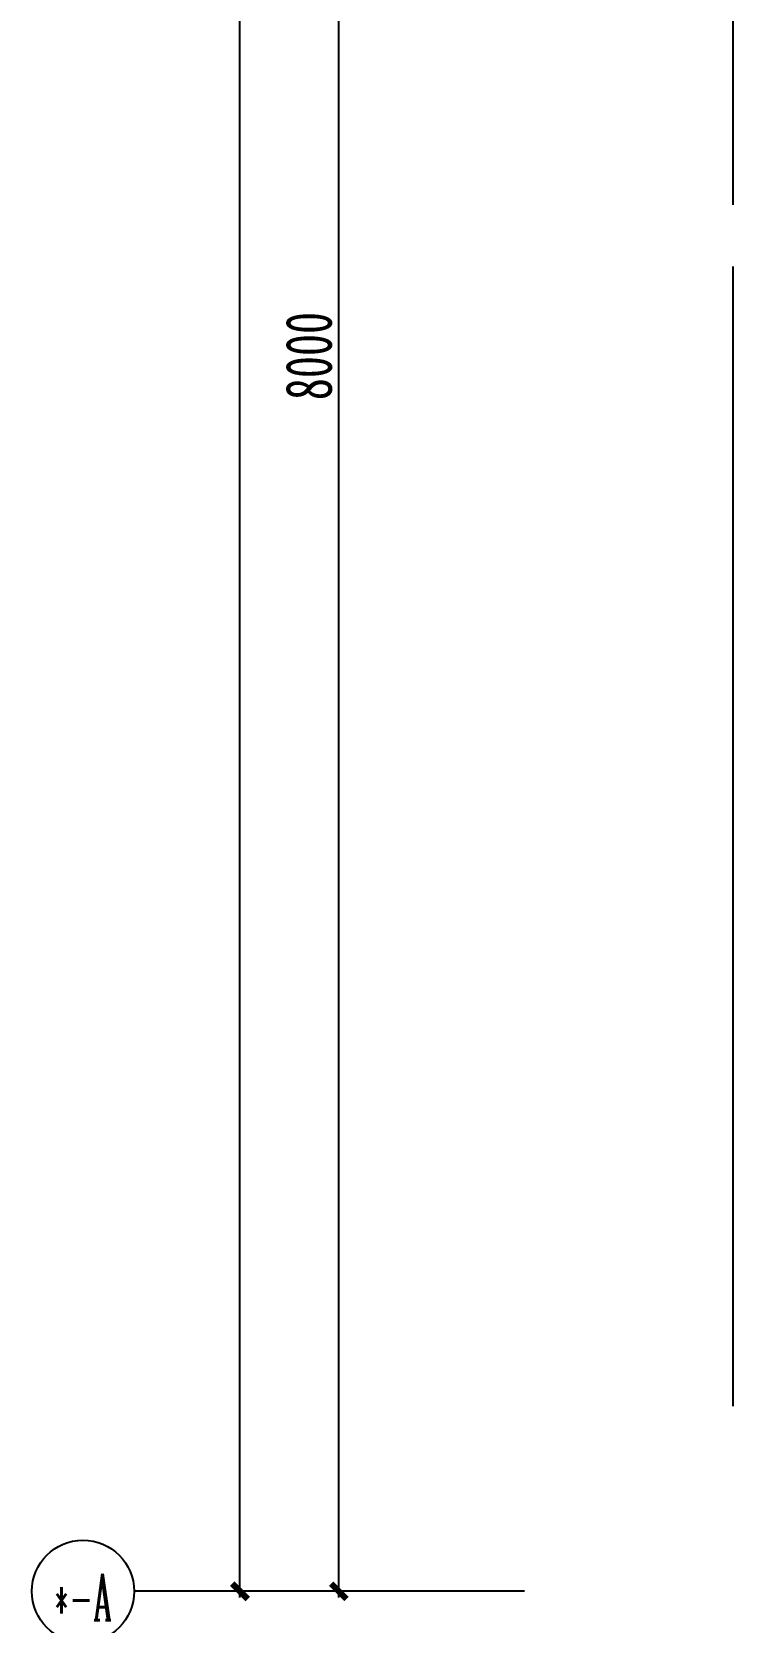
# Model space of a CAD drawing. Extents: x -255202 to 66368, y -6372500 to 603.
# Drawn here: x 56074 to 58345, y -3265287 to -3260137 of the extents above; entities that cross this region are included whole.
import ezdxf
from ezdxf.enums import TextEntityAlignment as Align

# ---------------------------------------------------------------- set-up
doc = ezdxf.new("R2010")
doc.units = 0
doc.header["$LTSCALE"] = 10
doc.header["$MEASUREMENT"] = 0
doc.linetypes.add('CONTINOUS', pattern=[0])
doc.linetypes.add('DASH', pattern=[0.35, 0.25, -0.1])
for name, color, linetype in [('A-DIM（轴号轴线尺寸）', 3, 'Continuous'), ('AXIS_TEXT', 7, 'Continuous'), ('DIM【标注】', 149, 'Continuous'), ('G-BEAM', 4, 'DASH'), ('G-BEAM_CON', 4, 'Continuous'), ('墙体定位图', 7, 'Continuous')]:
    doc.layers.add(name, color=color, linetype=linetype)
doc.styles.add('_TCH_AXIS', font='COMPLEX', dxfattribs={"bigfont": 'GBCBIG'})
doc.styles.add('COMPLEX', font='COMPLEX')
doc.styles.add('样式222', font='', dxfattribs={"width": 0.7})
doc.styles.get('样式222').set_extended_font_data('STXihei')
doc.dimstyles.new('DK-50', dxfattribs={"dimscale": 50, "dimtxt": 3, "dimasz": 1, "dimexe": 0.4, "dimexo": 0.4, "dimgap": 0.4, "dimtad": 1, "dimtoh": 1, "dimdec": 0, "dimrnd": 5, "dimdsep": 46, "dimtxsty": '样式222', "dimblk": 'ARCHTICK', "dimcen": 3, "dimdle": 0.4, "dimclrd": 149, "dimclre": 149, "dimclrt": 149, "dimadec": 0, "dimazin": 0, "dimtfac": 1, "dimtdec": 0, "dimtix": 1, "dimtmove": 2, "dimatfit": 3, "dimldrblk": 'ARCHTICK', "dimfxl": 3, "dimfxlon": 1, "dimtvp": 1, "dimtolj": 1, "dimtzin": 0, "dimarcsym": 0})

# ---------------------------------------------------------------- blocks, each defined once
blk = doc.blocks.new('fgdgdgd')
at = {"layer": 'G-BEAM'}
blk.add_line((161652.6, 63614.8), (161652.6, 67024.8), dxfattribs=at)
at = {"layer": 'G-BEAM_CON', "linetype": 'Continuous'}
blk.add_line((161652.6, 59724.8), (161652.6, 63414.8), dxfattribs=at)
blk = doc.blocks.new('_ArchTick')
at = {"color": 0, "linetype": 'ByBlock', "const_width": 0.4}
blk.add_lwpolyline([(-0.5, -0.5), (0.5, 0.5)], dxfattribs=at)
blk = doc.blocks.new('*D922')
at = {"layer": 'Defpoints', "color": 0, "transparency": 16777216}
for p in [(58468.6, -3265287), (58268.6, -3266487), (59028.2, -3266487)]:
    blk.add_point(p, dxfattribs=at)
at = {"layer": '墙体定位图', "color": 149, "lineweight": -2, "transparency": 16777216}
for p, q in [((58878.2, -3265287), (59048.2, -3265287)), ((59028.2, -3265267), (59028.2, -3266507)), ((58878.2, -3266487), (59048.2, -3266487))]:
    blk.add_line(p, q, dxfattribs=at)
at = {"layer": '墙体定位图', "color": 149, "lineweight": -2, "transparency": 16777216, "xscale": 50, "yscale": 50, "zscale": 50}
for p, rotation in [((59028.2, -3265287), 90), ((59028.2, -3266487), 270)]:
    blk.add_blockref('_ArchTick', p, dxfattribs=dict(at, rotation=rotation))
at = {"layer": '墙体定位图', "color": 149, "transparency": 16777216, "insert": (58933.2, -3265887), "char_height": 150, "attachment_point": 5, "rotation": 90, "style": '样式222'}
blk.add_mtext('\\A1;1200', dxfattribs=at)
blk = doc.blocks.new('_AXISO')
blk.add_circle((0, 0), 0.5)
at = {"layer": 'AXIS_TEXT', "style": 'COMPLEX', "width": 1.041667}
blk.add_attdef('A', text='', height=0.56, dxfattribs=at).set_placement((-0.25, -0.28), (0.25, -0.28), align=Align.FIT)
blk = doc.blocks.new('*D1168')
at = {"layer": 'Defpoints', "color": 0, "transparency": 16777216}
for p in [(-109183.7, -3184984.5), (-108262.8, -3184984.5), (-108262.8, -3197184.5)]:
    blk.add_point(p, dxfattribs=at)
at = {"layer": 'DIM【标注】', "color": 149, "lineweight": -2, "transparency": 16777216}
for p, q in [((-109183.7, -3197204.5), (-109183.7, -3184964.5)), ((-109033.7, -3184984.5), (-109203.7, -3184984.5)), ((-109033.7, -3197184.5), (-109203.7, -3197184.5))]:
    blk.add_line(p, q, dxfattribs=at)
at = {"layer": 'DIM【标注】', "color": 149, "lineweight": -2, "transparency": 16777216, "xscale": 50, "yscale": 50, "zscale": 50}
for p, rotation in [((-109183.7, -3184984.5), 90), ((-109183.7, -3197184.5), 270)]:
    blk.add_blockref('_ArchTick', p, dxfattribs=dict(at, rotation=rotation))
at = {"layer": 'DIM【标注】', "color": 149, "transparency": 16777216, "insert": (-109280.5, -3191084.5), "char_height": 150, "attachment_point": 5, "rotation": 90, "style": '样式222'}
blk.add_mtext('\\A1;12200', dxfattribs=at)
blk = doc.blocks.new('*D1169')
at = {"layer": 'Defpoints', "color": 0, "transparency": 16777216}
for p in [(-108863.3, -3189184.5), (-108262.8, -3189184.5), (-108262.8, -3197184.5)]:
    blk.add_point(p, dxfattribs=at)
at = {"layer": 'DIM【标注】', "color": 149, "lineweight": -2, "transparency": 16777216}
for p, q in [((-108713.3, -3189184.5), (-108883.3, -3189184.5)), ((-108863.3, -3197204.5), (-108863.3, -3189164.5)), ((-108713.3, -3197184.5), (-108883.3, -3197184.5))]:
    blk.add_line(p, q, dxfattribs=at)
at = {"layer": 'DIM【标注】', "color": 149, "lineweight": -2, "transparency": 16777216, "xscale": 50, "yscale": 50, "zscale": 50}
for p, rotation in [((-108863.3, -3189184.5), 90), ((-108863.3, -3197184.5), 270)]:
    blk.add_blockref('_ArchTick', p, dxfattribs=dict(at, rotation=rotation))
at = {"layer": 'DIM【标注】', "color": 149, "transparency": 16777216, "insert": (-108960.2, -3193184.5), "char_height": 150, "attachment_point": 5, "rotation": 90, "style": '样式222'}
blk.add_mtext('\\A1;8000', dxfattribs=at)
blk = doc.blocks.new('bz2')
at = {"layer": 'DIM【标注】'}
blk.add_line((-108262.8, -3197184.5), (-109526.4, -3197184.5), dxfattribs=at)
ref = blk.add_blockref('_AXISO', (-109692, -3197184.5), dxfattribs=dict(at, xscale=331.2, yscale=331.2, zscale=331.2))
ref.add_attrib('A', '*-A', dxfattribs={"layer": 'A-DIM（轴号轴线尺寸）', "height": 150, "style": '_TCH_AXIS', "width": 0.437162}).set_placement((-109785.7, -3197278.2), (-109598.4, -3197278.2), align=Align.FIT)
for p2, distance, picture, middle in [((-108262.8, -3184984.5), 920.9, '*D1168', (-109280.5, -3191084.5)), ((-108262.8, -3189184.5), 600.5, '*D1169', (-108960.2, -3193184.5))]:
    dim = blk.add_aligned_dim(p1=(-108262.8, -3197184.5), p2=p2, distance=distance, dimstyle='DK-50', dxfattribs=at)
    dim.commit()
    dim.dimension.update_dxf_attribs({"geometry": picture, "text_midpoint": middle})

msp = doc.modelspace()

# ---------------------------------------------------------------- block references
at = {"layer": 'DIM【标注】'}
msp.add_blockref('bz2', (165931.7, -68002.5), dxfattribs=at)
at = {"layer": 'G-BEAM_CON', "linetype": 'CONTINOUS'}
msp.add_blockref('fgdgdgd', (-103307.5, -3324311.9), dxfattribs=at)

# ---------------------------------------------------------------- dimensions: what is measured, and where the dimension line sits
at = {"layer": '墙体定位图', "color": 1}
dim = msp.add_linear_dim(base=(59028.2, -3266487), p1=(58468.6, -3265287), p2=(58268.6, -3266487), angle=90, dimstyle='DK-50', dxfattribs=at)
dim.commit()
dim.dimension.update_dxf_attribs({"geometry": '*D922', "text_midpoint": (58933.2, -3265887)})

doc.saveas('drawing.dxf')
